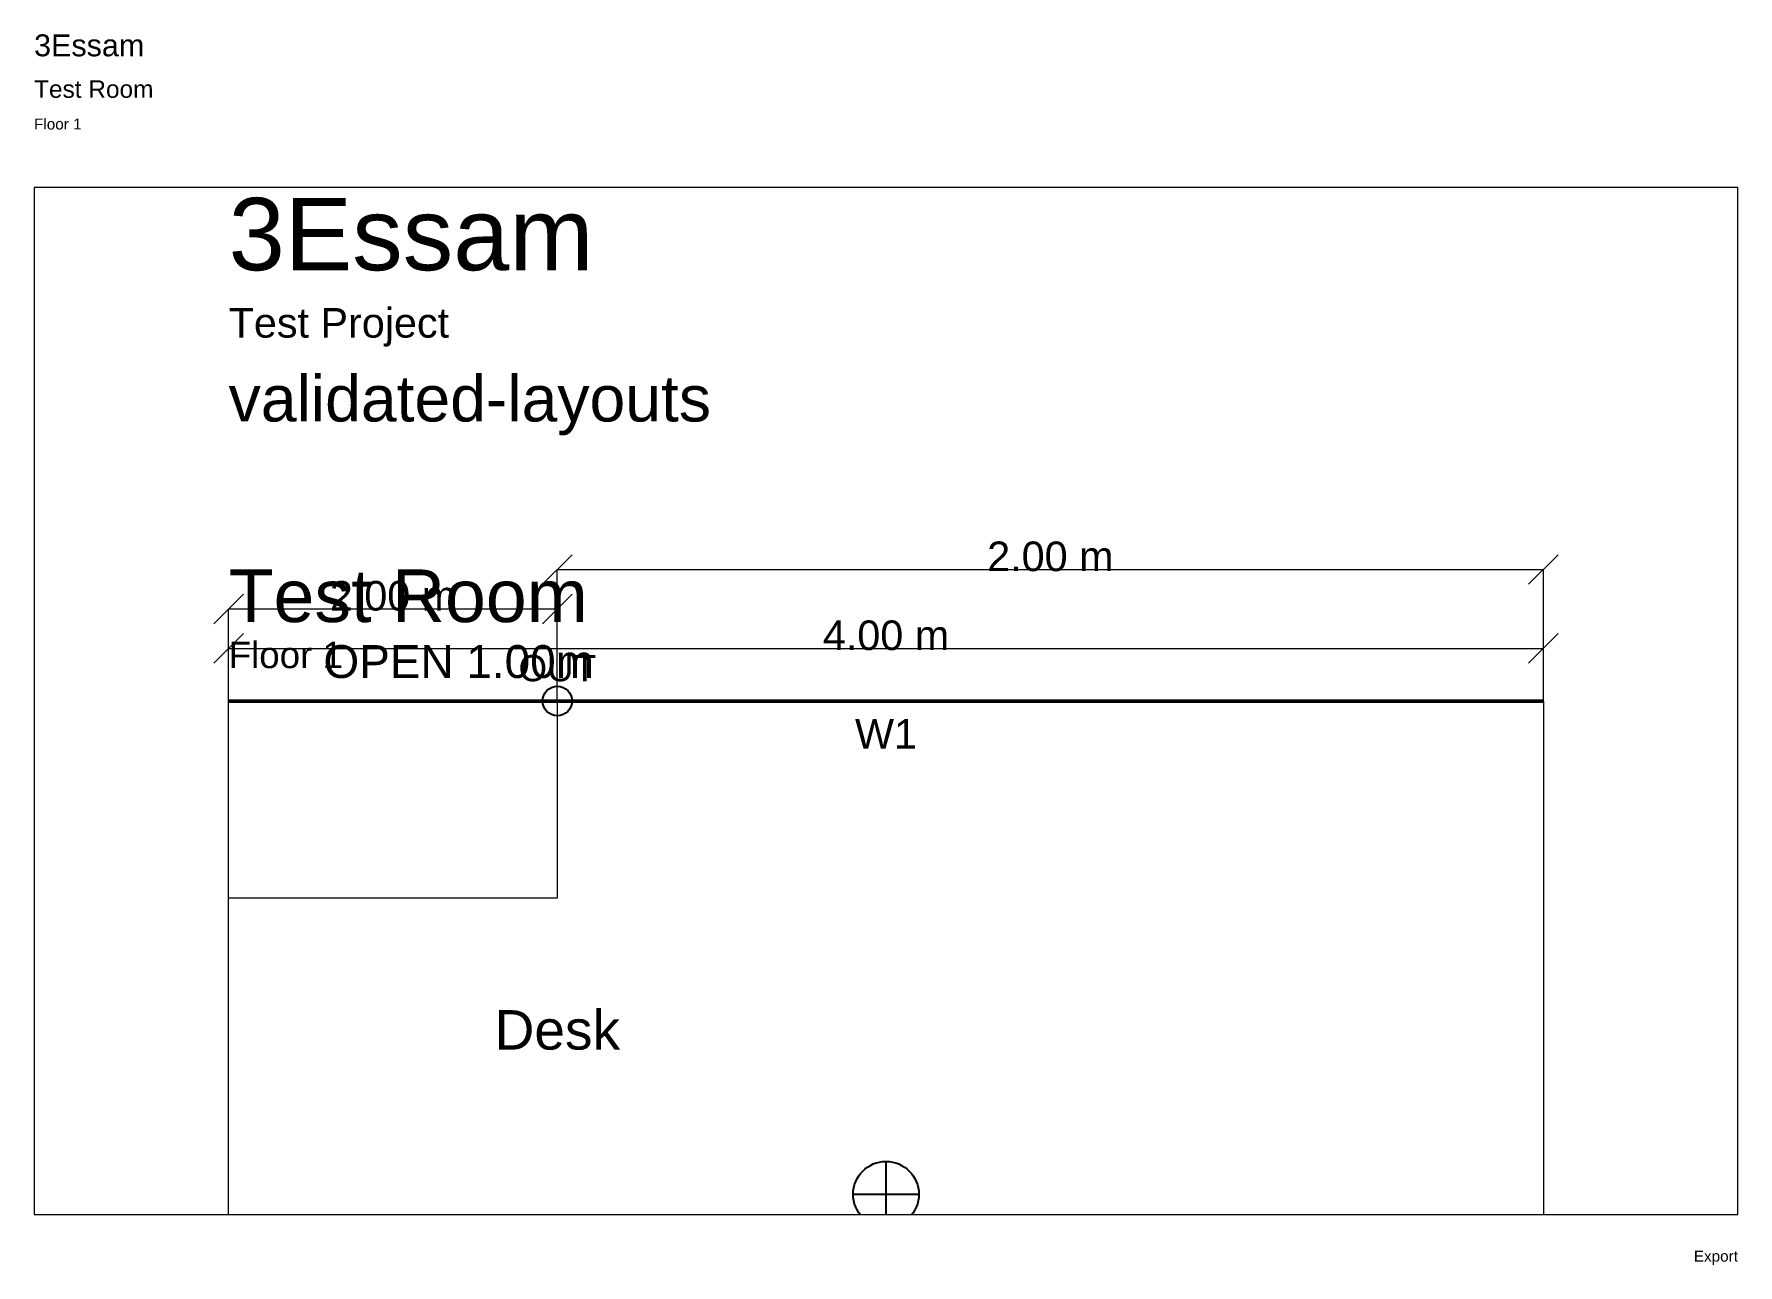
# Paper-space layout 'Test Room' of a CAD drawing. Header units: metres, sheet in millimetres. Extents: x 15 to 405, y 6 to 288.
# The model-space entities are those that its viewports show. They can reach past a viewport. Long polylines and large blocks are cut down to what shows.
import ezdxf
from ezdxf.enums import TextEntityAlignment as Align

# ---------------------------------------------------------------- set-up
doc = ezdxf.new("R2010")
doc.units = ezdxf.units.M
for name, color, linetype, lineweight in [('ANNOTATIONS', 7, 'CONTINUOUS', 13), ('CEILING_LIGHTING', 2, 'CONTINUOUS', 25), ('DIM_ELECTRICAL', 6, 'CONTINUOUS', 13), ('DIM_WALLS', 5, 'CONTINUOUS', 13), ('DOORS', 30, 'CONTINUOUS', 50), ('ELECTRICAL_EXISTING', 3, 'CONTINUOUS', 25), ('FLOOR', 8, 'CONTINUOUS', 15), ('FURNITURE', 9, 'CONTINUOUS', 18), ('WALLS', 5, 'CONTINUOUS', 50)]:
    doc.layers.add(name, color=color, linetype=linetype, lineweight=lineweight)
doc.styles.get("Standard").update_dxf_attribs({"font": 'Arial.ttf'})

msp = doc.modelspace()

# ---------------------------------------------------------------- linework, layer by layer
at = {"layer": 'CEILING_LIGHTING'}
for p, q in [((2, -1.6), (2, -1.4)), ((1.9, -1.5), (2.1, -1.5))]:
    msp.add_line(p, q, dxfattribs=at)
msp.add_circle((2, -1.5), 0.1, dxfattribs=at)
at = {"layer": 'DIM_ELECTRICAL'}
for p, q in [((0.955, 0.355), (1.045, 0.445)), ((3.955, 0.355), (4.045, 0.445)), ((1, 0), (1, 0.4)), ((1, 0.4), (4, 0.4)), ((4, 0), (4, 0.4)), ((-0.045, 0.235), (0.045, 0.325)), ((0.955, 0.235), (1.045, 0.325)), ((0, 0), (0, 0.28)), ((0, 0.28), (1, 0.28)), ((1, 0), (1, 0.28))]:
    msp.add_line(p, q, dxfattribs=at)
at = {"layer": 'DIM_WALLS'}
for p, q in [((-0.045, 0.115), (0.045, 0.205)), ((0, 0), (0, 0.16)), ((0, 0.16), (4, 0.16)), ((3.955, 0.115), (4.045, 0.205)), ((4, 0), (4, 0.16))]:
    msp.add_line(p, q, dxfattribs=at)
at = {"layer": 'DOORS'}
msp.add_line((0.2, 0), (1.2, 0), dxfattribs=at)
at = {"layer": 'ELECTRICAL_EXISTING'}
msp.add_circle((1, 0), 0.045, dxfattribs=at)
at = {"layer": 'FLOOR'}
msp.add_lwpolyline([(0, 0), (4, 0), (4, -3), (0, -3)], close=True, dxfattribs=at)
at = {"layer": 'FURNITURE'}
msp.add_lwpolyline([(0, 0), (1, 0), (1, -0.6), (0, -0.6)], close=True, dxfattribs=at)
at = {"layer": 'WALLS'}
msp.add_line((0, 0), (4, 0), dxfattribs=at)

# ---------------------------------------------------------------- texts
at = {"layer": 'ANNOTATIONS'}
for s, height, p in [('3Essam', 0.22, (0, 1.42)), ('Test Project', 0.09, (0, 1.15)), ('validated-layouts', 0.14, (0, 0.92)), ('Test Room', 0.16, (0, 0.32)), ('Floor 1', 0.08, (0, 0.14))]:
    msp.add_text(s, height=height, dxfattribs=at).set_placement(p, align=Align.MIDDLE_LEFT)
for s, height, p in [('OPEN 1.00m', 0.1, (0.7, 0.12)), ('W1', 0.09, (2, -0.1)), ('Desk', 0.12, (1, -1))]:
    msp.add_text(s, height=height, dxfattribs=at).set_placement(p, align=Align.MIDDLE_CENTER)
at = {"layer": 'DIM_ELECTRICAL'}
for p in [(2.5, 0.44), (0.5, 0.32)]:
    msp.add_text('2.00 m', height=0.09, dxfattribs=at).set_placement(p, align=Align.MIDDLE_CENTER)
at = {"layer": 'DIM_WALLS'}
msp.add_text('4.00 m', height=0.09, dxfattribs=at).set_placement((2, 0.2), align=Align.MIDDLE_CENTER)
at = {"layer": 'ELECTRICAL_EXISTING'}
msp.add_text('OUT', height=0.08, dxfattribs=at).set_placement((1, 0.1), align=Align.MIDDLE_CENTER)

psp = doc.layouts.new('Test Room')

# ---------------------------------------------------------------- texts
at = {"layer": 'ANNOTATIONS'}
for s, height, p in [('3Essam', 5, (15, 285)), ('Test Room', 4, (15, 275)), ('Floor 1', 2.5, (15, 267))]:
    psp.add_text(s, height=height, dxfattribs=at).set_placement(p, align=Align.MIDDLE_LEFT)
psp.add_text('Export', height=2.5, dxfattribs=at).set_placement((405, 8), align=Align.MIDDLE_RIGHT)

# ---------------------------------------------------------------- viewports
psp.add_viewport(center=(210, 135), size=(390, 235), view_center_point=(2, 0), view_height=3.123692, dxfattribs=at)

doc.saveas('drawing.dxf')
